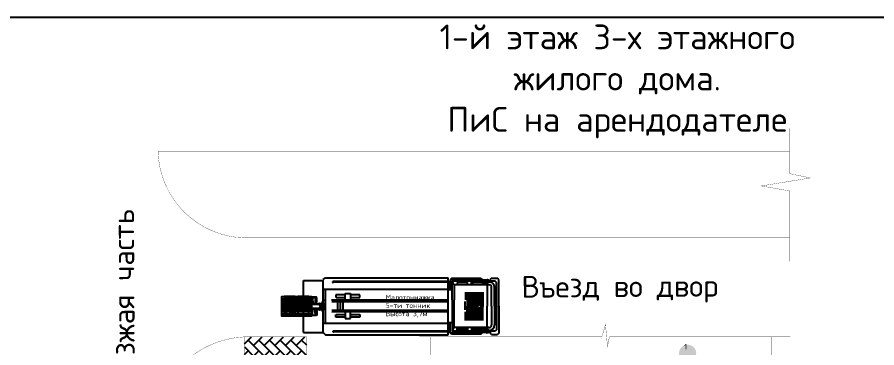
# Model space of a CAD drawing. Extents: x 2032930 to 2119419, y 2254097 to 2318481.
# Drawn here: x 2050822 to 2085557, y 2305111 to 2318481 of the extents above; entities that cross this region are included whole.
import ezdxf

# ---------------------------------------------------------------- set-up
doc = ezdxf.new("R2010")
doc.units = 0
doc.header["$LTSCALE"] = 50
doc.linetypes.add('HIDDEN2', pattern=[4.7625, 3.175, -1.5875])
doc.layers.get('0').update_dxf_attribs({"linetype": 'CONTINUOUS'})
for name, color, linetype in [('Благоустройство', 96, 'CONTINUOUS'), ('Вспомогательные надписи', 7, 'CONTINUOUS'), ('Для информации по шаблону', 7, 'CONTINUOUS'), ('Оборудование вспомогательное', 7, 'CONTINUOUS'), ('Паллеты ПП', 7, 'CONTINUOUS'), ('Штамп', 7, 'CONTINUOUS')]:
    doc.layers.add(name, color=color, linetype=linetype)
doc.layers.add('Стены обмер', color=250, linetype='CONTINUOUS', lineweight=20)
doc.styles.get("Standard").update_dxf_attribs({"font": 'isocpeur.ttf'})

# ---------------------------------------------------------------- blocks, each defined once
blk = doc.blocks.new('лопата мал')
for p, q in [((26857689, -114921600), (26859789, -114921600)), ((26857689, -114921600), (26857689, -114922400)), ((26859789, -114921600), (26859789, -114922400)), ((26857689, -114922400), (26859789, -114922400))]:
    blk.add_line(p, q)
blk = doc.blocks.new('5-ти тонник')
at = {"layer": 'Оборудование вспомогательное'}
for p, q in [((26860897, -114922443), (26860802, -114922537)), ((26861272, -114922443), (26861272, -114927496)), ((26862623, -114927502), (26862623, -114922443)), ((26863027, -114922443), (26863102, -114922541)), ((26860802, -114922537), (26860802, -114927502)), ((26862623, -114922521), (26861272, -114922521)), ((26861724, -114927502), (26861716, -114922799)), ((26861775, -114922799), (26861783, -114927502)), ((26861792, -114922799), (26861800, -114927502)), ((26862136, -114927502), (26862129, -114922799)), ((26862188, -114922799), (26862195, -114927502)), ((26862205, -114922787), (26862212, -114927502)), ((26863102, -114922541), (26863102, -114927502)), ((26860919, -114922830), (26860919, -114922874)), ((26860944, -114922830), (26860919, -114922830)), ((26860921, -114927487), (26860921, -114922857)), ((26860949, -114927487), (26860949, -114922829)), ((26861510, -114923337), (26861510, -114922963)), ((26861510, -114922963), (26861615, -114922963)), ((26861615, -114922972), (26861615, -114923337)), ((26861792, -114922949), (26861716, -114922949)), ((26862129, -114923020), (26861792, -114923021)), ((26862129, -114923131), (26861792, -114923131)), ((26862205, -114922949), (26862129, -114922949)), ((26862412, -114922963), (26862306, -114922963)), ((26862306, -114922972), (26862306, -114923337)), ((26862412, -114923337), (26862412, -114922963)), ((26862917, -114922818), (26862917, -114922855)), ((26862948, -114922818), (26862917, -114922818)), ((26862920, -114927497), (26862920, -114922857)), ((26862948, -114927497), (26862948, -114922829)), ((26861452, -114923337), (26861452, -114923547)), ((26861711, -114923337), (26861452, -114923337)), ((26862129, -114923241), (26861793, -114923242)), ((26862210, -114923337), (26862469, -114923337)), ((26862469, -114923337), (26862469, -114923547)), ((26861452, -114923547), (26861711, -114923547)), ((26861510, -114923921), (26861510, -114923547)), ((26861615, -114923547), (26861615, -114923921)), ((26862469, -114923547), (26862210, -114923547)), ((26862306, -114923547), (26862306, -114923921)), ((26862412, -114923921), (26862412, -114923547)), ((26861615, -114923921), (26861510, -114923921)), ((26862306, -114923921), (26862412, -114923921)), ((26860802, -114927502), (26861724, -114927502)), ((26860825, -114927629), (26860882, -114927572)), ((26860825, -114928820), (26860825, -114927629)), ((26860882, -114928877), (26860882, -114927572)), ((26860882, -114927572), (26860939, -114927572)), ((26860949, -114927487), (26860921, -114927487)), ((26860939, -114927572), (26861282, -114927572)), ((26860941, -114927507), (26860941, -114927502)), ((26861284, -114927507), (26860941, -114927507)), ((26862213, -114927654), (26860941, -114927654)), ((26860941, -114928959), (26860941, -114927654)), ((26861284, -114927654), (26861284, -114927502)), ((26861724, -114927502), (26863102, -114927502)), ((26862213, -114927654), (26862963, -114927654)), ((26862620, -114927654), (26862620, -114927502)), ((26862620, -114927507), (26862963, -114927507)), ((26862965, -114927572), (26862622, -114927572)), ((26862948, -114927497), (26862920, -114927497)), ((26862963, -114927507), (26862963, -114927502)), ((26862963, -114928959), (26862963, -114927654)), ((26863023, -114927572), (26862965, -114927572)), ((26863079, -114927629), (26863023, -114927572)), ((26863023, -114928877), (26863023, -114927572)), ((26863079, -114928820), (26863079, -114927629)), ((26860984, -114927879), (26860998, -114927865)), ((26860984, -114928260), (26860984, -114927879)), ((26860998, -114927865), (26861047, -114927865)), ((26861047, -114927865), (26861061, -114927879)), ((26861061, -114927879), (26861061, -114928260)), ((26861088, -114927735), (26862213, -114927735)), ((26861088, -114929146), (26861088, -114927735)), ((26862816, -114927735), (26862213, -114927735)), ((26862816, -114929146), (26862816, -114927735)), ((26862857, -114927865), (26862843, -114927879)), ((26862843, -114927879), (26862843, -114928260)), ((26862906, -114927865), (26862857, -114927865)), ((26862920, -114927879), (26862906, -114927865)), ((26862920, -114928260), (26862920, -114927879)), ((26860998, -114928274), (26860984, -114928260)), ((26861047, -114928274), (26860998, -114928274)), ((26861061, -114928260), (26861047, -114928274)), ((26861382, -114928192), (26861725, -114928192)), ((26861382, -114928263), (26861952, -114928263)), ((26861382, -114928333), (26861952, -114928333)), ((26862138, -114928167), (26861801, -114928167)), ((26862522, -114928263), (26861952, -114928263)), ((26862522, -114928333), (26861952, -114928333)), ((26862522, -114928192), (26862213, -114928192)), ((26862843, -114928260), (26862857, -114928274)), ((26862857, -114928274), (26862906, -114928274)), ((26862906, -114928274), (26862920, -114928260)), ((26861088, -114928445), (26860941, -114928445)), ((26860994, -114928476), (26860980, -114928490)), ((26860980, -114928943), (26860980, -114928490)), ((26860994, -114928476), (26861047, -114928476)), ((26861061, -114928490), (26861047, -114928476)), ((26861061, -114928490), (26861061, -114928866)), ((26861382, -114928404), (26861952, -114928404)), ((26861382, -114928475), (26861952, -114928475)), ((26861382, -114928545), (26861952, -114928545)), ((26861382, -114928616), (26861952, -114928616)), ((26861382, -114928687), (26861834, -114928687)), ((26862522, -114928404), (26861952, -114928404)), ((26862522, -114928475), (26861952, -114928475)), ((26862522, -114928545), (26861952, -114928545)), ((26862522, -114928616), (26861952, -114928616)), ((26862522, -114928687), (26862071, -114928687)), ((26862816, -114928445), (26862963, -114928445)), ((26862843, -114928490), (26862857, -114928476)), ((26862843, -114928490), (26862843, -114928866)), ((26862910, -114928476), (26862857, -114928476)), ((26862910, -114928476), (26862924, -114928490)), ((26862924, -114928943), (26862924, -114928490)), ((26860825, -114928820), (26860882, -114928877)), ((26860936, -114928974), (26860880, -114929075)), ((26860939, -114928877), (26860882, -114928877)), ((26860894, -114928913), (26860941, -114928913)), ((26860894, -114929050), (26860894, -114928913)), ((26860901, -114929080), (26860909, -114929061)), ((26860916, -114929066), (26860909, -114929060)), ((26860935, -114929102), (26861000, -114928984)), ((26860965, -114928974), (26860992, -114928919)), ((26860966, -114928974), (26860972, -114928979)), ((26860971, -114928980), (26860996, -114928927)), ((26860972, -114929146), (26861061, -114928967)), ((26860980, -114929076), (26860980, -114929019)), ((26860992, -114928919), (26861068, -114928861)), ((26860996, -114928927), (26861070, -114928875)), ((26861061, -114928881), (26861061, -114928971)), ((26861067, -114929057), (26861061, -114928967)), ((26861071, -114928874), (26861069, -114928860)), ((26861382, -114928758), (26861814, -114928758)), ((26861382, -114928828), (26861834, -114928828)), ((26861382, -114928899), (26861952, -114928899)), ((26862522, -114928899), (26861952, -114928899)), ((26862522, -114928828), (26862071, -114928828)), ((26862522, -114928758), (26862090, -114928758)), ((26862833, -114928874), (26862835, -114928860)), ((26862909, -114928927), (26862834, -114928875)), ((26862913, -114928919), (26862836, -114928861)), ((26862838, -114929057), (26862843, -114928967)), ((26862843, -114928881), (26862843, -114928971)), ((26862932, -114929146), (26862843, -114928967)), ((26862969, -114929102), (26862905, -114928984)), ((26862933, -114928980), (26862909, -114928927)), ((26862939, -114928974), (26862913, -114928919)), ((26862924, -114929076), (26862924, -114929019)), ((26862938, -114928974), (26862933, -114928979)), ((26863010, -114928913), (26862963, -114928913)), ((26862965, -114928877), (26863023, -114928877)), ((26862968, -114928974), (26863024, -114929075)), ((26862989, -114929066), (26862995, -114929060)), ((26863004, -114929080), (26862995, -114929061)), ((26863010, -114929050), (26863010, -114928913)), ((26863079, -114928820), (26863023, -114928877)), ((26860811, -114929243), (26860868, -114929187)), ((26860811, -114929243), (26860811, -114929489)), ((26860941, -114929187), (26860868, -114929187)), ((26860894, -114929138), (26860894, -114929106)), ((26860908, -114929138), (26860894, -114929138)), ((26860900, -114929081), (26860907, -114929138)), ((26860907, -114929138), (26860957, -114929188)), ((26860909, -114929083), (26860916, -114929066)), ((26860913, -114929099), (26860909, -114929083)), ((26860913, -114929131), (26860913, -114929099)), ((26860957, -114929182), (26860913, -114929131)), ((26860941, -114929138), (26860919, -114929138)), ((26860941, -114929164), (26860941, -114929091)), ((26860941, -114929391), (26860941, -114929172)), ((26860998, -114929448), (26860941, -114929391)), ((26860958, -114929188), (26860958, -114929182)), ((26860980, -114929076), (26860993, -114929084)), ((26861007, -114929076), (26860993, -114929084)), ((26861088, -114929072), (26861952, -114929072)), ((26861952, -114929252), (26861194, -114929252)), ((26861952, -114929368), (26861194, -114929368)), ((26861242, -114929368), (26861242, -114929417)), ((26861477, -114929417), (26861477, -114929368)), ((26862816, -114929072), (26861952, -114929072)), ((26861952, -114929252), (26862710, -114929252)), ((26861952, -114929368), (26862710, -114929368)), ((26862427, -114929417), (26862427, -114929368)), ((26862662, -114929368), (26862662, -114929417)), ((26862898, -114929076), (26862912, -114929084)), ((26862906, -114929448), (26862963, -114929391)), ((26862924, -114929076), (26862912, -114929084)), ((26862947, -114929182), (26862992, -114929131)), ((26862998, -114929138), (26862947, -114929188)), ((26862947, -114929188), (26862947, -114929182)), ((26862963, -114929164), (26862963, -114929091)), ((26862963, -114929138), (26862986, -114929138)), ((26862963, -114929391), (26862963, -114929172)), ((26862963, -114929187), (26863037, -114929187)), ((26862995, -114929083), (26862989, -114929066)), ((26862992, -114929099), (26862995, -114929083)), ((26862992, -114929131), (26862992, -114929099)), ((26862997, -114929138), (26863010, -114929138)), ((26863004, -114929081), (26862998, -114929138)), ((26863010, -114929138), (26863010, -114929106)), ((26863094, -114929243), (26863037, -114929187)), ((26863094, -114929243), (26863094, -114929489)), ((26860868, -114929545), (26860811, -114929489)), ((26861952, -114929545), (26860868, -114929545)), ((26861952, -114929448), (26860998, -114929448)), ((26861242, -114929417), (26861477, -114929417)), ((26861266, -114929417), (26861275, -114929426)), ((26861275, -114929426), (26861452, -114929426)), ((26861452, -114929426), (26861461, -114929417)), ((26861952, -114929448), (26862906, -114929448)), ((26861952, -114929545), (26863037, -114929545)), ((26862662, -114929417), (26862427, -114929417)), ((26862453, -114929426), (26862444, -114929417)), ((26862629, -114929426), (26862453, -114929426)), ((26862638, -114929417), (26862629, -114929426)), ((26863037, -114929545), (26863094, -114929489))]:
    blk.add_line(p, q, dxfattribs=at)
at = {"layer": 'Оборудование вспомогательное', "linetype": 'HIDDEN2'}
for p, q in [((26861177, -114922443), (26861248, -114922443)), ((26861706, -114922443), (26861777, -114922443)), ((26862229, -114922443), (26862158, -114922443)), ((26862699, -114922443), (26862770, -114922443))]:
    blk.add_line(p, q, dxfattribs=at)
at = {"layer": 'Оборудование вспомогательное'}
for radius in [138, 67.2]:
    blk.add_circle((26861952, -114928758), radius, dxfattribs=at)
for centre, radius, start, end in [((26860879, -114927939), 292, 44.2287, 77.695), ((26863025, -114927939), 292, 102.305, 135.7713), ((26860968, -114928977), 32.2, 68.4256, 175.0388), ((26860968, -114928977), 32.2, 313.745, 58.3959), ((26861173, -114929057), 106, 180, 217.2027), ((26862732, -114929057), 106, 322.7973, 0), ((26862936, -114928977), 32.2, 121.6041, 226.255), ((26862936, -114928977), 32.2, 4.9612, 111.5744), ((26860913, -114929079), 32.6, 173.8171, 254.0025), ((26860913, -114929079), 32.6, 270.0651, 313.8576), ((26861194, -114929146), 222, 180, 270), ((26861194, -114929146), 106, 180, 270), ((26862710, -114929146), 222, 270, 0), ((26862710, -114929146), 106, 270, 0), ((26862992, -114929079), 32.6, 226.1424, 269.9349), ((26862992, -114929079), 32.6, 285.9975, 6.1829)]:
    blk.add_arc(centre, radius, start, end, dxfattribs=at)
blk.add_blockref('лопата мал', (3208, -44), dxfattribs=at)
blk = doc.blocks.new('паллет')
at = {"layer": 'Паллеты ПП', "color": 30}
blk.add_lwpolyline([(0, -800), (0, 0), (1200, 0), (1200, -800), (0, -800), (0, -700), (1200, -700), (1200, -680), (0, -680), (0, -580), (1200, -580), (1200, -565), (0, -565), (0, -465), (1200, -465), (1200, -450), (0, -450), (0, -350), (1200, -350), (1200, -335), (0, -335), (0, -235), (1200, -235), (1200, -220), (0, -220), (0, -120), (1200, -120), (1200, -100), (0, -100), (0, 0), (100, 0), (100, -800), (550, -800), (550, 0), (650, 0), (650, -800), (1100, -800), (1100, 0)], dxfattribs=at)
blk = doc.blocks.new('*U681')
at = {"layer": 'Оборудование вспомогательное', "color": 0}
for p, q in [((29, -59), (25, -68)), ((25, -68), (25, -119)), ((25, -119), (29, -128)), ((32, -56), (29, -59)), ((29, -128), (32, -131)), ((36, -54), (32, -56)), ((32, -131), (36, -133)), ((39, -53), (36, -54)), ((36, -133), (39, -134)), ((50, -49), (39, -53)), ((39, -134), (50, -138)), ((62, -45), (50, -49)), ((50, -138), (62, -142)), ((73, -42), (62, -45)), ((62, -142), (73, -145)), ((141, -19), (73, -42)), ((73, -145), (99, -154)), ((99, -154), (141, -168)), ((336, -19), (141, -19)), ((141, -168), (724, -168)), ((164, -75), (165, -69)), ((164, -116), (164, -75)), ((165, -121), (164, -116)), ((165, -69), (167, -63)), ((167, -126), (165, -121)), ((166, -64), (288, -64)), ((166, -66), (166, -79)), ((166, -79), (227, -79)), ((166, -109), (288, -109)), ((166, -124), (166, -109)), ((288, -124), (166, -124)), ((167, -63), (169, -58)), ((169, -130), (167, -126)), ((169, -58), (173, -55)), ((173, -133), (169, -130)), ((171, -79), (171, -94)), ((171, -94), (282, -94)), ((171, -94), (282, -94)), ((171, -109), (171, -94)), ((173, -55), (178, -52)), ((177, -135), (173, -133)), ((182, -136), (177, -135)), ((178, -52), (182, -52)), ((182, -52), (274, -52)), ((275, -136), (182, -136)), ((206, -63), (247, -63)), ((207, -63), (206, -64)), ((206, -64), (206, -63)), ((206, -64), (206, -64)), ((206, -64), (206, -64)), ((206, -124), (206, -124)), ((206, -124), (206, -125)), ((207, -125), (206, -124)), ((206, -124), (206, -124)), ((206, -125), (207, -125)), ((247, -125), (207, -125)), ((227, -79), (227, -65)), ((288, -79), (227, -79)), ((227, -109), (227, -123)), ((247, -63), (248, -64)), ((247, -63), (248, -64)), ((248, -124), (247, -125)), ((248, -124), (247, -125)), ((247, -125), (247, -125)), ((248, -64), (248, -64)), ((248, -64), (248, -64)), ((248, -124), (248, -124)), ((248, -124), (248, -124)), ((274, -52), (279, -52)), ((280, -135), (275, -136)), ((279, -52), (284, -55)), ((284, -133), (280, -135)), ((282, -94), (282, -79)), ((282, -94), (282, -109)), ((284, -55), (287, -58)), ((287, -130), (284, -133)), ((287, -58), (290, -63)), ((290, -126), (287, -130)), ((288, -64), (288, -79)), ((288, -109), (288, -124)), ((290, -63), (292, -69)), ((292, -121), (290, -126)), ((292, -69), (293, -75)), ((293, -116), (292, -121)), ((293, -75), (293, -116)), ((724, -19), (336, -19)), ((919, -19), (724, -19)), ((724, -168), (796, -168)), ((796, -248), (790, -258)), ((796, -38), (816, -220)), ((796, -168), (796, -248)), ((802, -241), (796, -248)), ((797, -34), (799, -32)), ((797, -34), (797, -34)), ((797, -36), (797, -34)), ((797, -36), (797, -36)), ((797, -36), (818, -228)), ((797, -36), (821, -227)), ((797, -37), (797, -36)), ((797, -37), (798, -48)), ((797, -38), (797, -37)), ((798, -48), (797, -38)), ((797, -38), (797, -41)), ((797, -41), (797, -43)), ((798, -48), (799, -65)), ((799, -32), (801, -30)), ((799, -32), (799, -32)), ((801, -30), (804, -29)), ((801, -30), (801, -30)), ((807, -236), (802, -241)), ((804, -29), (808, -28)), ((804, -29), (804, -29)), ((813, -231), (807, -236)), ((808, -28), (808, -28)), ((808, -28), (813, -28)), ((813, -28), (907, -28)), ((813, -28), (831, -222)), ((820, -227), (813, -231)), ((816, -220), (816, -229)), ((817, -228), (818, -228)), ((820, -227), (818, -228)), ((818, -228), (818, -228)), ((827, -224), (820, -227)), ((824, -225), (823, -226)), ((826, -224), (824, -225)), ((828, -223), (826, -224)), ((834, -222), (827, -224)), ((831, -222), (828, -223)), ((831, -222), (832, -222)), ((842, -220), (834, -222)), ((842, -220), (975, -220)), ((852, -29), (875, -29)), ((852, -36), (852, -29)), ((875, -29), (875, -36)), ((907, -28), (888, -220)), ((920, -38), (898, -220)), ((921, -59), (901, -220)), ((1007, -215), (901, -215)), ((903, -204), (1022, -204)), ((907, -28), (911, -28)), ((907, -169), (919, -169)), ((911, -28), (911, -28)), ((911, -28), (914, -29)), ((914, -29), (914, -29)), ((914, -29), (916, -30)), ((916, -30), (916, -30)), ((916, -30), (917, -32)), ((917, -32), (917, -32)), ((917, -32), (919, -34)), ((924, -19), (919, -19)), ((919, -34), (919, -35)), ((919, -35), (919, -35)), ((919, -35), (920, -38)), ((919, -169), (924, -168)), ((920, -38), (920, -38)), ((920, -38), (921, -59)), ((928, -19), (924, -19)), ((924, -168), (928, -168)), ((933, -21), (928, -19)), ((928, -168), (933, -166)), ((938, -29), (933, -21)), ((933, -166), (938, -158)), ((938, -29), (938, -29)), ((938, -29), (938, -29)), ((938, -30), (938, -29)), ((938, -31), (938, -30)), ((938, -32), (938, -31)), ((938, -33), (938, -32)), ((938, -48), (938, -33)), ((938, -70), (938, -48)), ((938, -95), (938, -70)), ((938, -119), (938, -95)), ((938, -140), (938, -119)), ((938, -154), (938, -140)), ((938, -156), (938, -154)), ((938, -157), (938, -156)), ((938, -157), (938, -157)), ((938, -158), (938, -157)), ((938, -158), (938, -158)), ((938, -158), (938, -158)), ((948, -202), (996, -202)), ((948, -204), (948, -202)), ((948, -215), (948, -220)), ((975, -220), (981, -220)), ((981, -220), (987, -221)), ((987, -221), (994, -223)), ((992, -215), (991, -221)), ((991, -221), (991, -222)), ((994, -223), (1000, -225)), ((995, -204), (996, -201)), ((996, -201), (1025, -201)), ((997, -198), (1020, -198)), ((997, -201), (997, -198)), ((1000, -225), (1007, -229)), ((1007, -204), (1007, -215)), ((1007, -215), (1015, -215)), ((1007, -229), (1013, -233)), ((1013, -233), (1020, -238)), ((1020, -198), (1020, -201)), ((1020, -238), (1026, -246)), ((1020, -239), (1099, -239)), ((1026, -199), (1024, -201)), ((1024, -201), (1025, -199)), ((1024, -201), (1024, -201)), ((1024, -201), (1024, -201)), ((1025, -199), (1099, -199)), ((1025, -201), (1028, -211)), ((1025, -202), (1099, -202)), ((1026, -204), (1028, -204)), ((1026, -246), (1032, -256)), ((1028, -204), (1028, -214)), ((1028, -211), (1030, -221)), ((1030, -221), (1032, -230)), ((1064, -229), (1032, -229)), ((1032, -230), (1033, -239)), ((1051, -247), (1052, -245)), ((1051, -248), (1051, -247)), ((1052, -245), (1099, -245)), ((1064, -203), (1064, -229)), ((1064, -229), (1099, -229)), ((1100, -145), (1099, -148)), ((1099, -148), (1099, -422)), ((1101, -143), (1100, -145)), ((1103, -141), (1101, -143)), ((1105, -140), (1103, -141)), ((1108, -139), (1105, -140)), ((1111, -139), (1108, -139)), ((1114, -139), (1111, -139)), ((1117, -140), (1114, -139)), ((1119, -141), (1117, -140)), ((1121, -143), (1119, -141)), ((1122, -145), (1121, -143)), ((1123, -148), (1122, -145)), ((1123, -422), (1123, -148)), ((1123, -148), (1123, -148)), ((1123, -202), (1180, -202)), ((1180, -229), (1123, -229)), ((1123, -239), (1135, -239)), ((1123, -245), (1127, -245)), ((1123, -245), (1123, -247)), ((1123, -247), (1124, -248)), ((1127, -245), (1128, -247)), ((1128, -247), (1129, -248)), ((1135, -239), (1135, -328)), ((1169, -229), (1169, -258)), ((1180, -202), (1180, -229)), ((25, -449), (29, -441)), ((25, -501), (25, -449)), ((29, -441), (32, -438)), ((32, -438), (36, -436)), ((36, -436), (39, -435)), ((39, -435), (50, -431)), ((50, -431), (62, -427)), ((62, -427), (73, -423)), ((73, -423), (99, -414)), ((99, -414), (141, -400)), ((141, -400), (724, -400)), ((165, -447), (164, -453)), ((164, -453), (164, -493)), ((164, -493), (165, -500)), ((167, -443), (165, -447)), ((166, -445), (166, -459)), ((288, -445), (166, -445)), ((166, -459), (288, -459)), ((166, -490), (227, -490)), ((166, -503), (166, -490)), ((169, -438), (167, -443)), ((173, -435), (169, -438)), ((171, -459), (171, -475)), ((171, -474), (282, -474)), ((171, -490), (171, -474)), ((171, -475), (282, -475)), ((177, -433), (173, -435)), ((182, -433), (177, -433)), ((275, -433), (182, -433)), ((207, -443), (206, -445)), ((206, -443), (207, -443)), ((206, -445), (206, -443)), ((206, -445), (206, -445)), ((206, -445), (206, -445)), ((247, -443), (207, -443)), ((227, -459), (227, -446)), ((227, -490), (227, -503)), ((288, -490), (227, -490)), ((247, -443), (247, -443)), ((248, -445), (247, -443)), ((248, -445), (247, -443)), ((248, -445), (248, -445)), ((248, -445), (248, -445)), ((280, -433), (275, -433)), ((284, -435), (280, -433)), ((282, -475), (282, -459)), ((282, -474), (282, -490)), ((287, -438), (284, -435)), ((290, -443), (287, -438)), ((288, -459), (288, -445)), ((288, -504), (288, -490)), ((292, -447), (290, -443)), ((293, -453), (292, -447)), ((292, -500), (293, -493)), ((293, -493), (293, -453)), ((724, -400), (796, -400)), ((790, -258), (785, -284)), ((785, -284), (790, -311)), ((790, -311), (796, -320)), ((796, -320), (802, -328)), ((796, -400), (796, -321)), ((796, -530), (816, -348)), ((797, -533), (818, -340)), ((797, -533), (821, -342)), ((802, -328), (807, -333)), ((807, -333), (813, -337)), ((813, -337), (816, -339)), ((813, -337), (816, -339)), ((819, -341), (813, -337)), ((813, -541), (831, -346)), ((816, -339), (816, -339)), ((817, -340), (816, -339)), ((817, -340), (817, -340)), ((817, -340), (818, -340)), ((818, -340), (819, -341)), ((820, -342), (819, -341)), ((819, -341), (819, -341)), ((827, -345), (820, -342)), ((820, -342), (821, -342)), ((821, -342), (827, -345)), ((834, -347), (827, -345)), ((842, -348), (834, -347)), ((849, -348), (842, -348)), ((975, -348), (849, -348)), ((907, -541), (888, -348)), ((920, -531), (898, -348)), ((921, -510), (901, -348)), ((902, -363), (1014, -363)), ((1007, -374), (903, -374)), ((907, -400), (919, -400)), ((919, -400), (924, -400)), ((924, -400), (928, -401)), ((928, -401), (933, -403)), ((933, -403), (938, -410)), ((938, -410), (938, -410)), ((938, -410), (938, -411)), ((938, -411), (938, -411)), ((938, -411), (938, -412)), ((938, -412), (938, -413)), ((938, -413), (938, -414)), ((938, -414), (938, -428)), ((938, -428), (938, -449)), ((938, -449), (938, -474)), ((938, -474), (938, -499)), ((948, -348), (948, -363)), ((981, -348), (975, -348)), ((987, -347), (981, -348)), ((994, -346), (987, -347)), ((989, -347), (989, -349)), ((989, -349), (991, -358)), ((991, -358), (992, -363)), ((1000, -343), (994, -346)), ((996, -378), (995, -374)), ((1025, -378), (996, -378)), ((997, -378), (997, -381)), ((997, -381), (1020, -381)), ((1007, -340), (1000, -343)), ((1013, -336), (1007, -340)), ((1007, -363), (1007, -374)), ((1007, -374), (1022, -374)), ((1020, -330), (1013, -336)), ((1026, -323), (1020, -330)), ((1020, -381), (1020, -378)), ((1022, -328), (1099, -328)), ((1028, -368), (1025, -378)), ((1025, -376), (1026, -376)), ((1026, -376), (1025, -376)), ((1032, -312), (1026, -323)), ((1028, -374), (1026, -374)), ((1026, -376), (1099, -376)), ((1030, -358), (1028, -368)), ((1028, -365), (1028, -374)), ((1028, -373), (1099, -373)), ((1029, -250), (1031, -251)), ((1031, -318), (1029, -319)), ((1032, -349), (1030, -358)), ((1031, -251), (1038, -257)), ((1038, -312), (1031, -318)), ((1032, -256), (1039, -284)), ((1039, -284), (1032, -312)), ((1033, -339), (1032, -349)), ((1032, -345), (1099, -345)), ((1033, -328), (1033, -329)), ((1033, -329), (1033, -339)), ((1039, -284), (1050, -284)), ((1050, -284), (1048, -274)), ((1050, -284), (1048, -295)), ((1051, -250), (1051, -248)), ((1052, -252), (1051, -250)), ((1051, -319), (1052, -317)), ((1051, -320), (1051, -319)), ((1051, -322), (1051, -320)), ((1052, -324), (1051, -322)), ((1052, -252), (1052, -252)), ((1053, -252), (1052, -252)), ((1052, -317), (1087, -317)), ((1052, -324), (1052, -324)), ((1053, -324), (1052, -324)), ((1053, -252), (1053, -252)), ((1054, -252), (1053, -252)), ((1053, -324), (1053, -324)), ((1054, -324), (1053, -324)), ((1058, -252), (1054, -252)), ((1058, -324), (1054, -324)), ((1061, -252), (1058, -252)), ((1061, -324), (1058, -324)), ((1065, -252), (1061, -252)), ((1065, -324), (1061, -324)), ((1064, -345), (1064, -371)), ((1069, -252), (1065, -252)), ((1069, -324), (1065, -324)), ((1073, -252), (1069, -252)), ((1073, -324), (1069, -324)), ((1076, -252), (1073, -252)), ((1076, -324), (1073, -324)), ((1077, -252), (1076, -252)), ((1077, -324), (1076, -324)), ((1078, -252), (1077, -252)), ((1078, -324), (1077, -324)), ((1079, -252), (1078, -252)), ((1079, -324), (1078, -324)), ((1079, -252), (1079, -252)), ((1080, -252), (1079, -252)), ((1079, -324), (1079, -324)), ((1080, -324), (1079, -324)), ((1080, -252), (1080, -252)), ((1080, -252), (1080, -252)), ((1080, -252), (1080, -252)), ((1080, -252), (1080, -252)), ((1080, -252), (1080, -252)), ((1080, -252), (1080, -252)), ((1080, -252), (1080, -252)), ((1080, -252), (1080, -252)), ((1081, -252), (1080, -252)), ((1080, -324), (1080, -324)), ((1080, -324), (1080, -324)), ((1080, -324), (1080, -324)), ((1080, -324), (1080, -324)), ((1080, -324), (1080, -324)), ((1080, -324), (1080, -324)), ((1080, -324), (1080, -324)), ((1080, -324), (1080, -324)), ((1081, -324), (1080, -324)), ((1081, -252), (1081, -317)), ((1082, -252), (1081, -252)), ((1082, -324), (1081, -324)), ((1083, -252), (1082, -252)), ((1083, -324), (1082, -324)), ((1084, -252), (1083, -252)), ((1084, -255), (1083, -257)), ((1083, -257), (1083, -312)), ((1083, -312), (1084, -313)), ((1084, -324), (1083, -324)), ((1086, -252), (1084, -252)), ((1085, -253), (1084, -254)), ((1084, -254), (1084, -255)), ((1084, -313), (1084, -315)), ((1084, -315), (1085, -316)), ((1086, -324), (1084, -324)), ((1086, -252), (1085, -253)), ((1085, -316), (1086, -317)), ((1086, -252), (1086, -252)), ((1086, -252), (1086, -252)), ((1086, -317), (1087, -317)), ((1093, -324), (1086, -324)), ((1099, -324), (1093, -324)), ((1099, -422), (1100, -425)), ((1101, -267), (1100, -268)), ((1100, -268), (1100, -269)), ((1100, -269), (1100, -300)), ((1100, -300), (1100, -300)), ((1100, -300), (1101, -301)), ((1100, -425), (1101, -427)), ((1102, -266), (1101, -267)), ((1101, -267), (1101, -267)), ((1101, -301), (1101, -302)), ((1101, -302), (1102, -302)), ((1101, -427), (1103, -428)), ((1103, -266), (1102, -266)), ((1102, -302), (1103, -302)), ((1114, -266), (1103, -266)), ((1103, -266), (1103, -266)), ((1103, -302), (1103, -303)), ((1103, -303), (1111, -303)), ((1103, -428), (1105, -430)), ((1105, -430), (1108, -431)), ((1108, -431), (1111, -431)), ((1119, -303), (1111, -303)), ((1111, -431), (1114, -431)), ((1114, -266), (1114, -266)), ((1119, -266), (1114, -266)), ((1114, -431), (1117, -430)), ((1116, -303), (1116, -303)), ((1117, -430), (1119, -428)), ((1120, -266), (1119, -266)), ((1120, -302), (1119, -303)), ((1119, -428), (1121, -427)), ((1121, -267), (1120, -266)), ((1120, -266), (1120, -266)), ((1121, -302), (1120, -302)), ((1120, -302), (1120, -302)), ((1122, -268), (1121, -267)), ((1121, -267), (1121, -267)), ((1122, -300), (1121, -301)), ((1121, -301), (1121, -302)), ((1121, -427), (1122, -425)), ((1122, -269), (1122, -268)), ((1122, -290), (1122, -269)), ((1122, -290), (1122, -300)), ((1122, -300), (1122, -300)), ((1122, -425), (1123, -422)), ((1124, -248), (1123, -250)), ((1123, -250), (1123, -252)), ((1127, -252), (1123, -252)), ((1123, -317), (1127, -317)), ((1123, -317), (1123, -319)), ((1123, -319), (1124, -320)), ((1124, -320), (1123, -322)), ((1123, -322), (1123, -324)), ((1127, -324), (1123, -324)), ((1135, -328), (1123, -328)), ((1123, -345), (1180, -345)), ((1180, -373), (1123, -373)), ((1124, -252), (1124, -317)), ((1124, -267), (1127, -272)), ((1124, -271), (1125, -273)), ((1125, -295), (1124, -298)), ((1127, -297), (1124, -301)), ((1125, -273), (1128, -278)), ((1128, -290), (1125, -295)), ((1128, -250), (1127, -252)), ((1127, -272), (1130, -278)), ((1130, -291), (1127, -297)), ((1127, -317), (1128, -319)), ((1128, -322), (1127, -324)), ((1129, -248), (1128, -250)), ((1128, -278), (1128, -284)), ((1128, -284), (1128, -290)), ((1128, -319), (1129, -320)), ((1129, -320), (1128, -322)), ((1130, -278), (1131, -284)), ((1131, -284), (1130, -291)), ((1169, -258), (1135, -258)), ((1135, -316), (1169, -316)), ((1169, -316), (1169, -345)), ((1180, -345), (1180, -373)), ((29, -509), (25, -501)), ((32, -512), (29, -509)), ((36, -514), (32, -512)), ((39, -515), (36, -514)), ((50, -519), (39, -515)), ((62, -523), (50, -519)), ((73, -527), (62, -523)), ((141, -550), (73, -527)), ((336, -550), (141, -550)), ((165, -500), (167, -505)), ((166, -504), (288, -504)), ((167, -505), (169, -510)), ((169, -510), (173, -514)), ((173, -514), (178, -516)), ((178, -516), (182, -517)), ((182, -517), (274, -517)), ((206, -504), (206, -504)), ((206, -504), (206, -506)), ((206, -504), (206, -504)), ((207, -506), (206, -504)), ((206, -506), (247, -506)), ((247, -506), (248, -504)), ((247, -506), (248, -504)), ((248, -504), (248, -504)), ((248, -504), (248, -504)), ((274, -517), (279, -516)), ((279, -516), (284, -514)), ((284, -514), (287, -510)), ((287, -510), (290, -505)), ((290, -505), (292, -500)), ((724, -550), (336, -550)), ((919, -550), (724, -550)), ((798, -521), (797, -531)), ((797, -532), (798, -521)), ((797, -527), (797, -525)), ((797, -531), (797, -527)), ((797, -531), (797, -532)), ((797, -532), (797, -533)), ((797, -533), (797, -534)), ((797, -533), (797, -533)), ((797, -534), (797, -534)), ((797, -534), (799, -537)), ((798, -521), (799, -503)), ((799, -537), (799, -537)), ((799, -537), (801, -539)), ((801, -539), (801, -539)), ((801, -539), (804, -540)), ((804, -540), (808, -540)), ((804, -540), (804, -540)), ((808, -540), (813, -541)), ((808, -540), (808, -540)), ((813, -541), (907, -541)), ((852, -532), (852, -539)), ((852, -539), (875, -539)), ((875, -539), (875, -532)), ((907, -541), (911, -540)), ((911, -540), (914, -539)), ((911, -540), (911, -540)), ((914, -539), (916, -538)), ((914, -539), (914, -539)), ((916, -538), (917, -536)), ((916, -538), (916, -538)), ((917, -536), (919, -534)), ((917, -536), (917, -536)), ((919, -534), (920, -531)), ((919, -534), (919, -534)), ((919, -534), (919, -534)), ((924, -550), (919, -550)), ((920, -531), (921, -510)), ((920, -531), (920, -531)), ((928, -549), (924, -550)), ((933, -547), (928, -549)), ((938, -540), (933, -547)), ((938, -499), (938, -520)), ((938, -520), (938, -535)), ((938, -535), (938, -536)), ((938, -536), (938, -538)), ((938, -538), (938, -539)), ((938, -539), (938, -539)), ((938, -539), (938, -540)), ((938, -540), (938, -540))]:
    blk.add_line(p, q, dxfattribs=at)

msp = doc.modelspace()

# ---------------------------------------------------------------- hatches: boundary and pattern name
h = msp.add_hatch(color=1)
h.dxf.hatch_style = 1
h.paths.add_polyline_path([(2077567, 2304846, -1), (2078258, 2304928, -1)])
at = {"layer": 'Благоустройство'}
h = msp.add_hatch(dxfattribs=at)
h.set_pattern_fill('AR-HBONE', color=256, scale=3, angle=-90)
h.set_pattern_definition([(315, (661826.43, 156.34), (431.052294, -1e-13), [914.4, -304.8]), (45, (662041.96, -59.18), (431.052294, -1e-13), [914.4, -304.8])])
h.paths.add_polyline_path([(2062509, 2305552), (2060009, 2305556), (2060009, 2280036), (2062509, 2280036), (2062509, 2300322), (2067509, 2300322), (2067509, 2301822), (2062509, 2301822)])

# ---------------------------------------------------------------- linework, layer by layer
at = {"layer": 'Благоустройство', "const_width": 10}
for points in [[(2056513, 2313053, 0.398777), (2060009, 2309556), (2082033, 2309556), (2082033, 2308606), (2082033, 2311456), (2080892, 2311656), (2082867, 2311981), (2082033, 2312156), (2082033, 2313981), (2082033, 2313053)], [(2060009, 2305556, 0.317548), (2056513, 2302820), (2056513, 2280036), (2051176, 2280036), (2058413, 2280036), (2058613, 2281177), (2058938, 2279202), (2059113, 2280036), (2060938, 2280036), (2060009, 2280036)]]:
    msp.add_lwpolyline(points, format="xyb", close=True, dxfattribs=at)
msp.add_lwpolyline([(2062509, 2305552), (2060009, 2305556), (2060009, 2280036), (2062509, 2280036), (2062509, 2300322), (2067509, 2300322), (2067509, 2301822), (2062509, 2301822)], close=True, dxfattribs=at)
at = {"layer": 'Стены обмер', "color": 7, "const_width": 10}
msp.add_lwpolyline([(2067509, 2305552), (2067077, 2305552), (2074449, 2305552), (2074593, 2306053), (2074675, 2305161), (2074750, 2305552), (2082064, 2305552), (2081287, 2305552), (2081287, 2298732), (2080787, 2298732), (2080787, 2297506), (2082973, 2295319), (2084209, 2295319), (2084209, 2295819), (2093638, 2295819), (2093638, 2296494), (2093638, 2289063), (2093910, 2288956), (2093376, 2288862), (2093638, 2288766), (2093638, 2281382), (2093638, 2282004), (2067509, 2282004)], close=True, dxfattribs=at)
at = {"layer": 'Штамп'}
msp.add_lwpolyline([(2119377, 2254097), (2032930, 2254097), (2032930, 2318481), (2119377, 2318481)], close=True, dxfattribs=at)

# ---------------------------------------------------------------- block references
at = {"layer": 'Оборудование вспомогательное', "rotation": 89.99999999999999}
msp.add_blockref('5-ти тонник', (-112859259, -24555160), dxfattribs=at)
at = {"layer": 'Оборудование вспомогательное', "xscale": 1.399999999999636, "yscale": 1.399999999999636, "zscale": 1.399999999999636}
msp.add_blockref('*U681', (2061610, 2307183), dxfattribs=at)
at = {"layer": 'Паллеты ПП', "lineweight": -2, "rotation": 180}
msp.add_blockref('паллет', (2062709, 2306385), dxfattribs=at)

# ---------------------------------------------------------------- texts
at = {"layer": 'Вспомогательные надписи', "color": 0, "lineweight": -2, "attachment_point": 5}
for s, insert, char_height, width in [('1-й этаж 3-х этажного жилого дома.\\PПиС на арендодателе', (2075071, 2315881), 1000, 17282.21), ('1', (2077833, 2305155), 220, 1165.47)]:
    msp.add_mtext(s, dxfattribs=dict(at, insert=insert, char_height=char_height, width=width))
at = {"layer": 'Вспомогательные надписи', "color": 0, "lineweight": -2, "char_height": 880, "width": 12641.44, "attachment_point": 5}
for s, insert, rotation in [('Проезжая часть', (2055243, 2306506), 90.3066), ('Въезд во двор', (2075176, 2307481), 0.3066)]:
    msp.add_mtext(s, dxfattribs=dict(at, insert=insert, rotation=rotation))
at = {"layer": 'Для информации по шаблону', "insert": (2065711, 2307256), "char_height": 200, "width": 1974, "attachment_point": 1}
msp.add_mtext('Малотоннажка\\P5-ти тонник\\PВысота 3,7м', dxfattribs=at)

doc.saveas('drawing.dxf')
